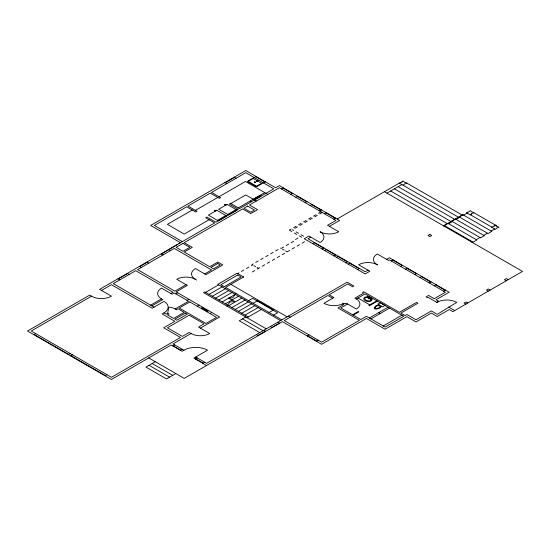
<?xml version="1.0" encoding="UTF-8"?>
<svg xmlns="http://www.w3.org/2000/svg" width="550" height="550" viewBox="0 0 550 550"><rect width="100%" height="100%" fill="white"/><g stroke="black" fill="none" stroke-linecap="round" stroke-linejoin="round"><path stroke-width="0.82" d="M368.947 298.76L368.191 298.849L368.555 298.54M368.878 298.238L368.101 297.901A4.091 2.358 0 0 0 367.098 297.632L367.091 297.543M367.324 297.522L367.4 296.883M177.059 244.661L99.632 289.362L111.451 296.182A14.073 8.126 0 0 1 91.554 296.182L31.233 331.011L111.451 377.321L180.476 337.473L163.687 327.779L174.879 321.317L162.133 313.954L163.996 312.874L166.176 314.132L167.729 313.239L168.774 307.175A10.553 6.091 0 0 1 175.189 308.928L176.433 309.643M255.441 182.442L254.739 181.995M381.397 306.24L380.483 307.471A6.518 3.761 0 0 1 378.778 308.454L376.647 308.976A3.087 1.781 0 0 1 376.104 309.011L375.746 309.004A2.337 1.347 0 0 1 374.653 308.77A2.296 1.327 0 0 1 374.282 308.241L375.203 306.391A6.518 3.761 0 0 1 376.908 305.408L379.039 304.879M368.452 297.605L369.078 297.605M369.078 297.729L368.706 297.791M370.143 298.581L370.528 298.519M226.937 306.13L229.804 302.06L234.871 301.551L228.663 298.162L232.801 297.784L235.916 293.363M369.359 297.791L368.5 298.588L370.246 298.299L369.359 297.791L368.651 298.451L370.246 298.299M254.636 182.084L254.519 182.586L255.482 182.552M255.186 182.634L255.571 182.359L255.076 181.995M225.252 182.731L234.582 177.347M192.294 210.018L167.42 224.379L184.209 234.073L209.083 219.711M195.401 210.375L217.786 197.45M219.031 196.735L245.465 181.472L267.85 194.397M254.169 177.526L256.032 176.447M254.519 182.586L255.296 182.133M263.498 182.909L265.361 181.83M230.849 203.555L245.774 194.934L256.341 201.039M238.308 207.859L264.743 192.603M250.429 201.046L251.364 201.582M253.392 199.334L260.164 195.422L261.099 195.958L254.32 199.877M217.422 220.344L225.816 215.497M227.693 214.424L236.087 209.577M178.922 243.588L214.679 222.942L205.666 217.738L206.903 217.016L215.923 222.221L238.308 209.296L229.295 204.091L230.539 203.376L239.553 208.581L273.756 188.836L245.774 172.679L211.571 192.424L220.584 197.629L219.347 198.351L210.327 193.139L187.942 206.064L196.955 211.276L195.711 211.991L186.697 206.786L154.358 225.452L182.346 241.608M118.291 278.946L127.621 273.563M139.748 266.564L147.208 262.254M161.507 253.997L180.476 242.688L150.631 225.452L245.774 170.521L275.619 187.756L279.352 185.604L339.673 220.426L329.416 226.353M101.502 290.441L111.451 284.694L152.185 308.213L163.996 301.386A14.073 8.126 0 0 1 163.996 312.874M281.531 189.014L283.394 187.935M33.873 334.689L35.736 333.609M290.861 194.397L292.724 193.318M295.831 197.271L297.701 196.192M305.161 202.654L307.024 201.582M310.138 205.528L312.001 204.449M150.631 305.161L161.507 298.877L162.752 299.592L151.869 305.876M170.837 293.487L173.016 292.236L135.706 270.689L113.314 283.614L154.048 307.134M186.072 284.694L174.879 291.156L137.569 269.617L174.261 248.435L211.571 269.974L204.731 273.921M68.386 354.612L70.256 353.54M175.814 293.851L177.678 292.772M319.461 210.911L321.331 209.839M70.565 355.871L72.428 354.791M291.17 229.048L289.3 230.12L291.789 231.557M293.659 227.611L296.141 226.174M298.629 224.737L301.118 223.3M303.607 221.863L306.096 220.426M308.577 218.989L311.066 217.553M313.555 216.123L316.044 214.686M318.532 213.249L321.014 211.812M294.896 228.326L297.385 226.889M299.874 225.452L302.363 224.015M304.851 222.585L307.34 221.148M309.822 219.711L312.311 218.274M314.799 216.837L317.288 215.401M319.777 213.964L322.259 212.527M324.438 213.785L326.301 212.706M187.007 300.314L188.87 299.234M175.189 308.928L188.561 301.207L174.261 292.951L172.081 294.209L161.507 288.104A13.193 7.617 0 0 0 161.507 298.877M253.234 263.869L251.989 264.591L252.615 264.949L251.371 265.664M255.722 262.433L258.211 260.996M260.7 259.559L263.182 258.129M265.671 256.692L268.159 255.255M270.648 253.818L273.137 252.381M275.619 250.944L278.107 249.508M295.522 239.456L298.011 238.019M237.689 273.563L238.934 272.848M241.423 271.411L243.904 269.974M246.393 268.538L248.882 267.101M283.704 246.998L281.222 248.435L280.596 248.071M286.192 245.561L288.681 244.124M291.17 242.688L293.659 241.251M205.583 292.366L218.639 284.824M176.124 309.829L177.987 308.749L184.209 312.338L173.635 318.443L167.42 314.854L168.974 313.954L167.729 313.239M333.768 219.168L335.631 218.096M337.184 218.989L400.613 182.373L401.081 182.641L402.325 181.919L401.857 181.651L403.102 180.936L405.123 182.641L405.591 182.373L462.351 215.139M209.083 294.387L222.145 286.846M310.757 237.126L307.959 238.741L365.172 271.769L367.971 270.153M386.932 193.139L401.857 184.525M243.595 276.973L225.562 287.389L281.841 319.88M252.299 271.947L254.788 270.511M257.276 269.074L259.765 267.637M262.254 266.207L264.743 264.77M267.224 263.333L269.713 261.896M272.202 260.459L274.691 259.022M277.179 257.586L279.661 256.149M282.15 254.712L284.639 253.282M289.616 250.408L287.127 251.845L285.636 250.986M292.098 248.971L294.587 247.534M297.076 246.097L299.564 244.661M302.053 243.224L304.535 241.787M403.102 185.24L405.123 183.535L405.591 183.81L406.835 183.088M212.348 296.271L225.404 288.729M197.264 306.233L199.134 305.161M215.614 298.155L228.669 290.62M312.778 243.678L314.641 242.598M218.879 300.039L231.935 292.504M222.145 301.929L235.201 294.387M206.594 311.623L208.464 310.544M225.404 303.813L238.466 296.271M322.107 249.061L323.971 247.981M105.078 375.794L106.941 374.722M228.669 305.697L241.732 298.155M324.596 250.498L326.459 249.418M231.935 307.581L244.998 300.039M191.049 333.52L189.186 332.447L182.346 336.394L167.42 327.779L189.186 315.212L204.105 323.826L198.509 327.058L209.708 333.52A13.193 7.617 0 0 1 191.049 333.52L173.016 343.936L183.899 350.219A16.706 9.646 0 0 1 207.529 350.219L193.847 358.112L206.594 365.475M200.379 328.137L219.656 317.006L176.124 291.871L187.316 285.409L176.749 279.311A13.193 7.617 0 0 1 195.401 279.311L196.646 280.026M248.572 300.671L252.615 298.334L277.64 312.785L273.597 315.123M235.201 309.464L248.263 301.929M172.858 345.998L174.728 344.919M333.919 255.881L335.789 254.808M238.466 311.348L251.522 303.813M253.083 303.27L257.469 300.74L273.488 309.98L269.094 312.517M155.292 361.707L145.963 367.091L166.485 378.936L175.814 373.553M336.407 257.317L338.278 256.238M241.732 313.239L254.788 305.697M180.324 350.309L182.188 349.229M183.899 350.219L182.029 351.292L171.146 345.008L111.451 379.479L27.5 331.011L89.684 295.103L91.554 296.182M244.998 315.123L258.053 307.581M245.774 317.006L239.243 320.774L259.765 332.626M247.019 317.721L261.319 309.464M345.737 262.701L347.6 261.628M348.226 264.137L350.089 263.065M195.401 359.013L197.264 357.933M357.555 269.528L359.418 268.448M202.867 363.323L204.731 362.244M443.527 225.816L462.179 215.043M443.692 225.913L448.051 223.396L476.85 240.027L472.491 242.536M386.623 259.38L389.421 257.764L449.123 292.236L436.061 299.771L438.701 301.297L436.837 302.376L428.127 297.351L427.508 297.708L426.112 296.897L428.594 295.46L434.197 298.698L445.39 292.236L389.421 259.923L388.493 260.459L377.293 253.997A13.193 7.617 0 0 0 377.293 264.77L377.609 264.949M444.317 226.27L444.936 225.913L472.491 241.821L471.873 242.179M448.669 223.754L452.43 221.588M456.136 219.45L459.862 217.298M463.595 215.139L467.129 213.097M257.902 335.493L265.361 331.189M271.893 327.415L279.352 323.111M473.969 212.74L471.02 213.909L471.487 214.177L470.243 214.892L466.51 212.74L467.754 212.025L468.222 212.293L470.243 210.588L472.264 212.293L472.725 212.025L496.554 225.775L496.086 226.043L499.043 227.212L497.798 227.934L497.331 227.659L495.309 229.371L491.576 227.212L494.533 226.043L494.065 225.775L495.309 225.06M391.291 260.996L393.154 259.923M400.613 266.386L402.483 265.306M347.6 303.992L340.759 307.938L360.814 319.522L366.41 316.291L385.069 327.058L403.728 316.291L365.014 293.941L356.311 298.966A12.341 7.122 0 0 1 356.324 309.031L346.204 303.181L344.96 303.903L343.874 303.27L342.629 303.992L343.716 304.618L337.961 307.938L359.418 320.327L321.64 342.141L284.329 320.595L327.855 295.467L332.674 298.244M405.591 269.252L407.454 268.18M307.161 335.933L309.024 334.854M414.92 274.643L416.783 273.563M476.224 239.663L479.985 237.497M483.691 235.359L487.417 233.207M491.15 231.048L494.684 229.006M352.578 314.765L358.174 311.534L358.793 311.891L353.196 315.123M376.832 300.761L368.823 305.381L369.442 305.745L377.451 301.118M419.891 277.516L421.761 276.437M316.491 341.316L318.354 340.244M429.22 282.899L431.09 281.82M369.366 317.996L388.025 307.223M370.92 318.89L389.579 308.117M434.197 285.773L436.061 284.694M383.206 325.985L401.857 315.212M443.527 291.156L445.39 290.077M370.384 298.519L370.769 298.581M254.911 182.043L254.272 182.456L255.076 182.731M371.814 299.434L370.397 299.413M369.462 298.574L370.047 299.028A4.091 2.358 0 0 1 370.514 299.606L370.666 299.613M370.411 298.767L370.15 298.712M470.436 214.782L491.776 227.102M399.369 183.088L458.446 217.195M398.131 186.677L454.719 219.354M394.398 188.836L450.986 221.506M390.665 190.988L447.253 223.657M384.45 191.702L522.5 271.411L452.849 311.623L449.274 309.554L437.264 316.491L431.358 313.081L416.006 321.942L406.835 316.649L385.069 329.216L366.41 318.443L321.64 344.293L282.459 321.674L184.209 378.4L148.761 357.933M508.2 279.668L506.33 278.589L504.467 279.668L506.33 280.748M490.16 290.077L488.297 289.004L486.434 290.077L488.297 291.156M283.085 188.114L292.414 193.504M297.385 196.371L306.714 201.761M311.692 204.627L321.014 210.018M325.992 212.891L335.321 218.274M255.722 176.626L265.052 182.009M257.269 180.764L253.248 178.516L248.236 181.404L256.568 186.209L261.58 183.322L257.675 180.998M467.775 303.002L465.912 301.929L464.042 303.002L465.912 304.081M392.844 260.102L402.167 265.485M407.144 268.359L416.474 273.742M421.451 276.616L430.774 281.999M435.751 284.873L445.081 290.256M254.519 182.133L255.296 182.586M234.266 177.162L236.136 178.241M448.649 307.044L454.719 310.544M224.943 182.552L226.806 183.624M292.414 229.762L293.659 230.478M296.141 231.914L298.629 233.351M301.118 234.788L303.607 236.225M314.332 242.777L323.661 248.16M326.15 249.597L335.472 254.987M337.961 256.424L347.291 261.807M349.779 263.244L359.109 268.627M294.278 232.994L296.766 234.431M299.255 235.867L301.737 237.304M226.304 204.82L225.369 204.277L224.434 204.82L225.995 204.999M216.026 210.732L215.098 210.196L214.163 210.732L215.717 210.911M282.459 249.15L284.171 250.14M385.034 305.511L380.256 302.768L377.809 304.026L382.642 306.934L384.966 305.456M357.94 298.024L369.758 304.844M356.311 298.966L354.908 298.155L363.612 293.129L362.526 292.504L363.77 291.782L399.369 312.338L416.584 302.397L417.986 303.208L400.771 313.143L404.972 315.569L406.835 314.49L416.006 319.784L431.358 310.922L437.264 314.332L456.734 302.376A14.073 8.126 0 0 0 436.837 302.376M378.696 312.606L380.249 313.507M253.859 265.664L255.564 266.654M257.036 267.499L258.521 268.359M243.753 277.062L237.064 273.206L217.786 284.336L280.596 320.595M288.372 316.106L290.235 317.185M230.849 284.336L287.127 316.827M168.664 249.508L170.528 250.587M307.471 335.754L316.8 341.137M161.198 253.818L163.068 254.897M277.798 322.211L279.661 323.29M270.339 326.521L272.202 327.601M248.263 317.006L204.731 291.871L203.486 292.593L266.296 328.852M146.898 262.075L148.761 263.154M263.808 330.289L265.671 331.368M242.509 318.89L263.031 330.736M139.432 266.386L141.302 267.458M256.341 334.599L258.211 335.679M208.017 311.094L202.001 307.622L201.534 307.89L207.549 311.362M211.124 312.888L210.657 313.156M127.311 273.384L129.174 274.464M117.982 278.768L119.845 279.847M195.711 357.039L206.594 363.323L347.16 282.164L353.822 286.041L352.578 286.756L347.758 283.979L329.099 294.745L333.919 297.529L323.971 303.27A14.073 8.126 0 0 0 343.874 303.27M173.167 345.819L180.634 350.123M195.711 358.834L203.177 363.144M152.185 363.502L172.707 375.348M149.071 365.296L169.593 377.142M34.182 334.51L68.695 354.434M70.874 355.692L105.387 375.616M365.654 297.378L365.86 297.44A1.911 1.107 0 0 1 366.994 297.461M195.401 279.311A13.193 7.617 0 0 1 195.401 268.538L205.975 274.643L222.764 264.949L217.786 262.075L209.708 266.743L184.209 252.024L192.294 247.356L184.209 242.688L242.66 208.938L250.745 213.606L257.586 209.66L249.501 204.992L279.352 187.756L335.94 220.426L327.546 225.273L338.738 231.736A13.193 7.617 0 0 1 320.086 231.736A13.193 7.617 0 0 1 320.086 242.509L308.894 236.046L304.226 238.741L365.172 273.921L369.834 271.232L358.641 264.77A13.193 7.617 0 0 1 377.293 264.77M254.678 177.829A0.88 0.509 0 0 0 253.433 177.829L247.837 181.06A0.88 0.509 0 0 0 247.837 181.775L255.922 186.443A0.88 0.509 0 0 0 257.166 186.443L262.762 183.212A0.88 0.509 0 0 0 262.762 182.497M367.098 297.632A2.461 1.416 0 0 0 366.08 297.577A1.004 0.578 0 0 0 365.489 297.743L365.234 297.894A1.464 0.846 0 0 0 364.842 298.313A2.571 1.485 0 0 0 364.836 298.939A3.699 2.138 0 0 0 365.248 299.558A5.252 3.032 0 0 0 367.173 300.671A3.699 2.138 0 0 0 368.252 300.912A2.571 1.485 0 0 0 369.339 300.905A1.464 0.846 0 0 0 370.061 300.678L370.315 300.534A1.004 0.578 0 0 0 370.604 300.19A2.461 1.416 0 0 0 370.514 299.606M370.81 299.668A1.911 1.107 0 0 1 370.851 300.314M256.327 181.383L258.418 180.469L256.327 181.383M375.32 307.347L375.21 307.608A1.808 1.045 0 0 0 375.389 308.344A1.808 1.045 0 0 0 376.668 308.447L378.386 308.028A5.211 3.011 0 0 0 379.748 307.244L380.373 306.494L378.599 305.47L377.3 305.827A5.211 3.011 0 0 0 375.939 306.618L375.32 307.347M216.796 210.292L208.402 215.139L218.35 220.88L226.751 216.033L216.796 210.292M227.074 204.373L218.673 209.22L228.628 214.968L237.022 210.121L227.074 204.373M182.964 243.403L176.124 247.356L182.964 251.302L189.805 247.356L182.964 243.403M247.637 206.064L243.904 208.223L250.745 212.169L254.478 210.018L247.637 206.064M217.786 263.512L210.946 267.458L213.434 268.895L220.275 264.949L217.786 263.512M189.805 301.929L179.231 308.028L205.975 323.469L216.542 317.364L189.805 301.929M237.689 275L220.901 284.694L224.317 286.667L241.106 276.973L237.689 275M185.453 313.06L174.879 319.158L176.749 320.238L187.316 314.132L185.453 313.06M455.51 219.093L451.811 221.231L480.611 237.854L484.309 235.716L455.51 219.093M462.976 214.782L459.243 216.934L488.043 233.564L491.769 231.413L462.976 214.782M429.846 234.431L427.976 235.51L429.846 236.583L431.709 235.51L429.846 234.431M367.565 296.766A3.884 2.241 0 0 0 365.984 296.876A3.217 1.856 0 0 0 363.99 298.031A3.884 2.241 0 0 0 363.791 298.946A4.482 2.585 0 0 0 364.217 299.853A5.239 3.025 0 0 0 366.671 301.269A4.482 2.585 0 0 0 368.239 301.517A3.884 2.241 0 0 0 369.82 301.4A3.217 1.856 0 0 0 371.821 300.245A3.884 2.241 0 0 0 372.02 299.337A4.482 2.585 0 0 0 371.594 298.43A5.239 3.025 0 0 0 369.132 297.014A4.482 2.585 0 0 0 367.565 296.766"/></g></svg>
